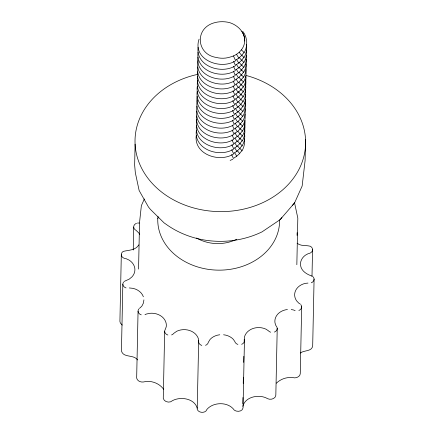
<?xml version="1.0" encoding="UTF-8"?>
<svg xmlns="http://www.w3.org/2000/svg" width="434" height="434" viewBox="0 0 434 434"><rect width="100%" height="100%" fill="white"/><g stroke="black" fill="none" stroke-linecap="round" stroke-linejoin="round"><path stroke-width="0.65" d="M121.308 254.763L119.914 321.393L120.359 323.01L122.242 325.093M122.833 284.319L121.439 350.943C123.37 358.164 133.677 354.215 137.573 359.938M135.088 144.175L134.648 165.197L135.337 172.716L139.135 190.515L148.423 206.942L150.408 209.389L164.144 222.924L165.989 224.204C193.678 244.152 231.49 246.669 262.049 231.859L280.038 219.718L281.91 217.58M133.238 250.017L133.715 227.08M138.56 269.085L139.536 222.474L141.365 205.635L144.37 198.935M138.061 311.243L136.661 378.03C137.171 381.063 140.822 382.446 143.578 381.963C150.88 379.994 159.381 383.233 163.748 389.396M164.67 331.435L163.265 398.374C164.09 402.144 169.965 403.36 172.504 400.625C180.701 396.307 194.41 398.412 197.269 408.215M171.593 334.929A4.877 3.987 1.2 0 0 173.703 333.404L176.79 331.234A14.626 11.968 1.2 0 1 198.311 338.482L198.685 340.641L197.199 409.154C198.213 413.222 205.797 413.515 206.92 409.408C213.392 401.743 228.387 401.618 234.241 410.092C236.818 412.191 242.508 411.703 243.04 407.884L244.451 340.554M245.101 120.381C245.226 124.243 244.326 128.068 242.335 131.393M246.029 76.243C246.149 80.1 245.253 83.93 243.262 87.256M242.823 403.598L242.953 397.517M243.252 383.325L243.376 377.244M243.691 362.379L243.816 356.298M244.125 341.433L244.613 336.448A14.626 11.968 1.2 0 1 265.966 329.162L268.418 330.784A4.877 3.987 1.2 0 0 270.68 332.194M277.228 328.321L275.823 395.26C275.487 398.895 270.534 400.132 267.648 398.7C259.711 393.893 245.259 396.361 242.866 406.343M297.068 235.374L297.122 232.678M296.84 264.713L297.816 218.101L294.529 202.694M301.679 306.719L300.279 373.506C300.203 376.278 297.122 377.813 294.653 377.868C288.143 376.528 281.107 378.524 276.349 383.211M305.547 139.466L305.107 160.482L302.151 186.012L294.583 202.9L280.038 219.718M311.997 276.398L312.561 249.479M314.086 279.035L312.692 345.659C312.144 351.833 303.925 349.983 300.393 353.048M198.078 47.279C195.636 66.228 221.329 74.648 235.331 65.778M197.98 52.183C195.533 71.133 221.226 79.552 235.228 70.682M197.877 57.087C195.43 76.037 221.123 84.456 235.125 75.587M197.671 66.896C195.224 85.845 220.917 94.265 234.919 85.395M197.568 71.8C195.121 90.749 220.814 99.169 234.816 90.299M197.465 76.704C195.018 95.654 220.711 104.073 234.713 95.203M197.258 86.512C194.812 105.462 220.51 113.882 234.512 105.012M197.155 91.417C194.709 110.366 220.407 118.786 234.409 109.916M197.052 96.321C194.606 115.27 220.304 123.69 234.306 114.82M196.846 106.129C194.405 125.079 220.098 133.498 234.1 124.629M196.743 111.039C194.302 129.983 219.995 138.403 233.997 129.533M196.64 115.943C194.199 134.887 219.892 143.307 233.893 134.437M196.434 125.752C193.993 144.696 219.685 153.115 233.687 144.245M196.336 130.656C193.889 149.6 219.582 158.019 233.584 149.15M196.233 135.56C193.786 154.504 219.479 162.924 233.481 154.054M198.685 340.641L198.663 341.043A4.877 3.987 1.2 0 0 201.805 345.421M157.873 218.47L158.079 216.523M244.738 41.018C244.396 48.999 237.61 55.243 230.161 57.049A20.311 16.617 1.2 0 1 216.284 57.434C196.922 54.624 194.264 29.376 213.121 23.132A24.375 19.942 1.2 0 1 229.781 22.671C237.675 25.183 245.047 32.235 244.738 41.018L244.521 37.801L243.604 34.628L241.879 31.422M143.904 299.883L143.442 302.981L142.016 305.872L140.415 307.603M199.103 39.125C191.953 59.501 220.57 70.46 235.434 60.874M198.143 60.695C193.754 80.057 220.765 89.838 235.022 80.491M197.73 80.312C193.342 99.674 220.353 109.455 234.61 100.108M197.318 99.928C192.929 119.29 219.94 129.072 234.203 119.724M196.906 119.545C192.522 138.913 219.533 148.688 233.79 139.341M243.979 52.921C247.993 46.443 247.564 37.715 242.98 31.628M243.875 57.83C246.224 53.832 247.25 48.993 246.279 44.425M243.772 62.735C245.997 58.915 247.098 54.31 246.268 49.926M243.669 67.639C245.785 63.988 246.908 59.637 246.257 55.433M243.566 72.543C245.915 68.55 246.941 63.706 245.975 59.138M243.463 77.447C245.812 73.454 246.838 68.61 245.872 64.042M243.365 82.352C245.584 78.532 246.686 73.926 245.856 69.543M243.159 92.16C245.378 88.341 246.479 83.735 245.655 79.357M243.056 97.064C245.4 93.071 246.425 88.227 245.46 83.659M242.953 101.968C245.172 98.149 246.273 93.543 245.449 89.165M242.85 106.873C244.96 103.221 246.089 98.871 245.438 94.666M242.747 111.777C244.857 108.126 245.986 103.775 245.335 99.57M242.644 116.681C245.123 112.509 246.04 107.426 244.955 102.679M242.541 121.585C244.76 117.766 245.866 113.165 245.036 108.782M242.438 126.489C244.548 122.838 245.677 118.487 245.026 114.283M242.232 136.298C244.581 132.305 245.606 127.46 244.635 122.893M242.129 141.202C244.478 137.209 245.503 132.365 244.532 127.797M242.026 146.106C244.25 142.287 245.351 137.686 244.521 133.303M241.922 151.01C244.038 147.359 245.161 143.008 244.51 138.804M233.459 55.937L235.445 60.331L238.825 58.102L241.7 55.427L243.989 52.378L241.445 49.899M233.606 61.395L235.342 65.236L238.722 63.006L241.597 60.331L243.886 57.283L241.771 55.216M233.503 66.299L235.239 70.14L238.619 67.91L241.494 65.236L243.783 62.187L241.667 60.12M233.4 71.203L235.136 75.044L238.516 72.82L241.391 70.14L243.68 67.091L241.564 65.024M233.297 76.107L235.033 79.948L238.412 77.724L241.288 75.044L243.577 71.995L241.461 69.928M233.194 81.012L234.93 84.852L238.309 82.628L241.185 79.948L243.479 76.899L241.358 74.832M233.091 85.916L234.827 89.757L238.206 87.532L241.082 84.852L243.376 81.804L241.255 79.737M232.987 90.82L234.729 94.661L238.103 92.437L240.978 89.757L243.273 86.708L241.152 84.641M232.884 95.724L234.626 99.565L238 97.341L240.875 94.661L243.17 91.612L241.049 89.545M232.781 100.628L234.523 104.469L237.897 102.245L240.778 99.565L243.067 96.516L240.946 94.449M232.684 105.533L234.42 109.373L237.794 107.149L240.675 104.469L242.964 101.42L241.266 99.771M232.581 110.437L234.317 114.278L237.691 112.053L240.572 109.373L242.861 106.325L240.74 104.258M232.478 115.341L234.214 119.182L237.588 116.958L240.469 114.278L242.758 111.229L240.637 109.162M232.374 120.245L234.11 124.086L237.485 121.862L240.365 119.182L242.655 116.133L240.534 114.066M232.271 125.149L234.007 128.99L237.382 126.766L240.262 124.086L242.552 121.037L240.431 118.97M232.168 130.054L233.904 133.894L237.284 131.67L240.159 128.99L242.449 125.941L240.333 123.874M232.065 134.958L233.801 138.799L237.181 136.574L240.056 133.894L242.346 130.846L240.23 128.779M231.962 139.862L233.698 143.703L237.078 141.479L239.953 138.804L242.243 135.75L240.127 133.683M231.859 144.766L233.595 148.607L236.975 146.383L239.85 143.708L242.139 140.654L240.024 138.592M231.756 149.67L233.492 153.511L236.872 151.287L239.747 148.612L242.036 145.558L239.921 143.497M231.653 154.575L233.389 158.415L236.769 156.191L239.644 153.517L241.933 150.462L239.818 148.401M292.348 205.466L294.583 202.9M138.869 244.847C135.419 250.478 128.746 250.011 123.305 251.389A4.877 3.987 1.2 0 0 121.444 255.539A4.877 3.987 1.2 0 0 125.431 258.566M124.113 281.46L129.305 279.078L131.979 276.865A14.626 11.968 1.2 0 0 129.088 260.091L125.909 258.599M139.341 308.384L140.052 307.869M308.373 253.559L305.357 255.219A14.626 11.968 1.2 0 0 300.502 263.438C300.084 270.545 306.654 274.418 312.513 276.257M144.983 314.737L146.171 314.097L149.687 313.321A14.626 11.968 1.2 0 1 166.249 326.731L165.376 329.194A4.877 3.987 1.2 0 0 167.866 335.032M230.145 160.428L232.841 159.207M236.725 239.242C224.204 245.465 208.618 244.982 196.499 238.006M137.437 223.06L139.336 223.011M307.977 283.082L305.341 283.369A14.626 11.968 1.2 0 0 296.666 300.919L298.918 303.285M129.31 287.948L132.934 288.339A14.626 11.968 1.2 0 1 143.372 296.791M291.252 309.507L293.829 310.071M294.274 310.245L295.136 310.592M297.106 243.197C300.914 246.447 305.916 245.004 310.223 246.224A4.877 3.987 1.2 0 1 312.507 250.261A4.877 3.987 1.2 0 1 308.84 253.499M299.341 303.464L300.106 303.941M239.205 52.319L241.7 55.427M239.514 57.744L241.597 60.331M239.411 62.648L241.494 65.236M239.308 67.552L241.391 70.14M239.21 72.456L241.288 75.044M239.107 77.36L241.185 79.948M239.004 82.265L241.082 84.852M238.901 87.169L240.978 89.757M238.38 91.552L240.875 94.661M238.695 96.977L240.778 99.565M238.591 101.882L240.675 104.469M238.488 106.786L240.572 109.373M238.385 111.69L240.469 114.278M238.282 116.594L240.365 119.182M238.179 121.498L240.262 124.086M238.076 126.402L240.159 128.99M237.973 131.307L240.056 133.894M237.87 136.211L239.953 138.804M237.767 141.115L239.85 143.708M237.664 146.019L239.747 148.612M237.566 150.923L239.644 153.517M236.508 54.348L238.825 58.102M236.736 59.789L238.722 63.006M236.633 64.693L238.619 67.91M236.53 69.597L238.516 72.82M236.427 74.502L238.412 77.724M236.324 79.406L238.309 82.628M236.221 84.31L238.206 87.532M236.118 89.214L238.103 92.437M236.015 94.118L238 97.341M235.912 99.023L237.897 102.245M235.814 103.927L237.794 107.149M235.711 108.831L237.691 112.053M235.608 113.741L237.588 116.958M235.505 118.645L237.485 121.862M235.402 123.549L237.382 126.766M235.299 128.453L237.284 131.67M234.865 132.82L237.181 136.574M235.092 138.262L237.078 141.479M234.989 143.166L236.975 146.383M234.886 148.07L236.872 151.287M234.783 152.974L236.769 156.191M244.168 339.41L244.32 339.779A4.877 3.987 1.2 0 1 241.635 344.319M275.981 325.831L274.999 322.95A14.626 11.968 1.2 0 1 287.433 309.513M279.599 219.902A60.934 49.856 1.2 0 1 218.069 270.143A60.934 49.856 1.2 0 1 157.781 218.069M313.153 276.843A4.877 3.987 1.2 0 1 311.27 282.8M300.74 304.527A4.877 3.987 1.2 0 1 298.863 310.489M276.29 326.129A4.877 3.987 1.2 0 1 274.407 332.091M237.908 344.422A4.877 3.987 1.2 0 1 234.848 341.601L233.329 339.334A14.626 11.968 1.2 0 0 223.581 334.766M219.767 334.766A14.626 11.968 1.2 0 0 210.127 339.355L208.293 342.334A4.877 3.987 1.2 0 1 205.532 345.318M141.256 314.84A4.877 3.987 1.2 0 1 138.766 309.003M126.034 287.921A4.877 3.987 1.2 0 1 123.544 282.084M139.737 234.577A14.626 11.968 1.2 0 0 138.728 232.879L136.054 230.335A4.877 3.987 1.2 0 1 133.721 226.689A4.877 3.987 1.2 0 1 136.536 223.315M246.067 75.451A85.308 69.798 1.2 0 1 288.881 183.821A85.308 69.798 1.2 0 1 150.061 180.924A85.308 69.798 1.2 0 1 197.356 74.436"/></g></svg>
